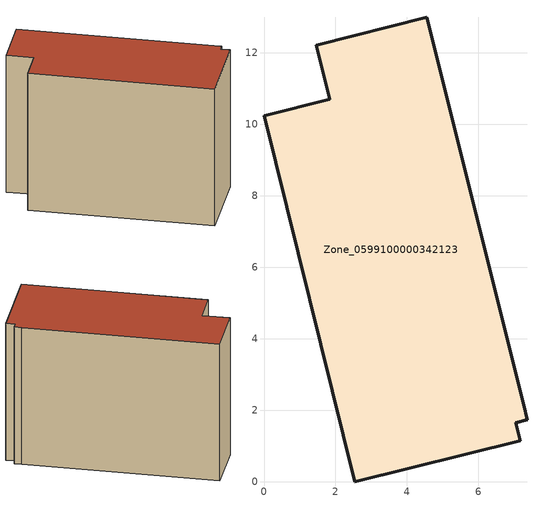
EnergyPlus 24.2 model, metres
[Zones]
Zone_0599100000342123
 floor ground (C_G): 7.04,1.65 7.17,1.15 2.54,0 0,10.23 1.84,10.7 1.46,12.22 4.55,12.99 7.27,2.16 7.36,1.73 z0
 wall outside (C_F): 7.17,1.15 7.04,1.65 7.36,1.73 7.27,2.16 4.55,12.99 1.46,12.22 1.84,10.7 0,10.23 2.54,0 7.17,1.15 z0:8.58
 roof outside (C_R): 7.36,1.73 7.27,2.16 4.55,12.99 1.46,12.22 1.84,10.7 0,10.23 2.54,0 7.17,1.15 7.04,1.65 z8.58
[BUILDING]
Pand.0599100000342123: North Axis=0; Terrain=City; Loads Convergence Tolerance Value=0.04; Temperature Convergence Tolerance Value=0.4; Solar Distribution=FullExterior; Maximum Number of Warmup Days=25; Minimum Number of Warmup Days=1
[Site:Location]
Rotterdam.The.Hague.AP_ZH_NLD Design_Conditions: Latitude=51.96; Longitude=4.45; Time Zone=1; Elevation=-4.5
[SITE:GROUNDTEMPERATURE:BUILDINGSURFACE]
18, 18, 18, 18, 18, 18, 18, 18, 18, 18, 18, 18
[MATERIAL] Thermal Absorptance=0.9; Solar Absorptance=0.7; Visible Absorptance=0.7
Name | Roughness | Thickness | Conductivity | Density | Specific Heat
G.TI.1992-2005 | MediumSmooth | 0.15 | 0.06 | 540 | 1210
F.TI.1992-2005 | Rough | 0.3 | 0.12 | 1920 | 840
R.TI.1992-2005 | MediumRough | 0.2 | 0.08 | 1500 | 1000
[CONSTRUCTION]
C_G: G.TI.1992-2005
C_F: F.TI.1992-2005
C_R: R.TI.1992-2005
[ZONE]
Zone_0599100000342123: Type=1; Multiplier=1; Ceiling Height=Autocalculate; Volume=Autocalculate; Floor Area=autocalculate; Part of Total Floor Area=Yes
[ZONEINFILTRATION:DESIGNFLOWRATE]
Infil_Zone_0599100000342123: Zone or ZoneList or Space or SpaceList=Zone_0599100000342123; Schedule=AlwaysOn; Design Flow Rate Calculation Method=Flow/Area; Flow Rate per Floor Area=0.0015; Constant Term Coefficient=1; Temperature Term Coefficient=0; Velocity Term Coefficient=0; Velocity Squared Term Coefficient=0
[HVACTEMPLATE:ZONE:IDEALLOADSAIRSYSTEM]
Zone_0599100000342123: Maximum Heating Supply Air Temperature=50; Minimum Cooling Supply Air Temperature=13; Maximum Heating Supply Air Humidity Ratio=0.0156; Minimum Cooling Supply Air Humidity Ratio=0.0077; Heating Limit=NoLimit; Cooling Limit=NoLimit; Dehumidification Control Type=ConstantSensibleHeatRatio; Cooling Sensible Heat Ratio=0.7; Dehumidification Setpoint=60; Humidification Control Type=None; Humidification Setpoint=30; Outdoor Air Method=None; Outdoor Air Flow Rate per Person=0.00944; Outdoor Air Flow Rate per Zone Floor Area=0; Outdoor Air Flow Rate per Zone=0; Demand Controlled Ventilation Type=None; Outdoor Air Economizer Type=NoEconomizer; Heat Recovery Type=None; Sensible Heat Recovery Effectiveness=0.7; Latent Heat Recovery Effectiveness=0.65
[ZONECONTROL:THERMOSTAT]
ThermostatControl_Zone_0599100000342123: Zone or ZoneList=Zone_0599100000342123; Control Type Schedule=DualSetpointControlType; Control 1=Thermostat_Zone_0599100000342123; Temperature Difference Between Cutout And Setpoint=0
[THERMOSTATSETPOINT:DUALSETPOINT]
Thermostat_Zone_0599100000342123: Heating Setpoint Temperature Schedule=HeatingSetpoint_Zone_0599100000342123; Cooling Setpoint Temperature Schedule=CoolingSetpoint_Zone_0599100000342123
[SCHEDULE:COMPACT]
HeatingSetpoint_Zone_0599100000342123: Through: 12/31, For: AllDays, Until: 24:00, 21
CoolingSetpoint_Zone_0599100000342123: Through: 12/31, For: AllDays, Until: 24:00, 24
DualSetpointControlType: Through: 12/31, For: AllDays, Until: 24:00, 4
AlwaysOn: Through: 12/31, For: AllDays, Until: 24:00, 1
